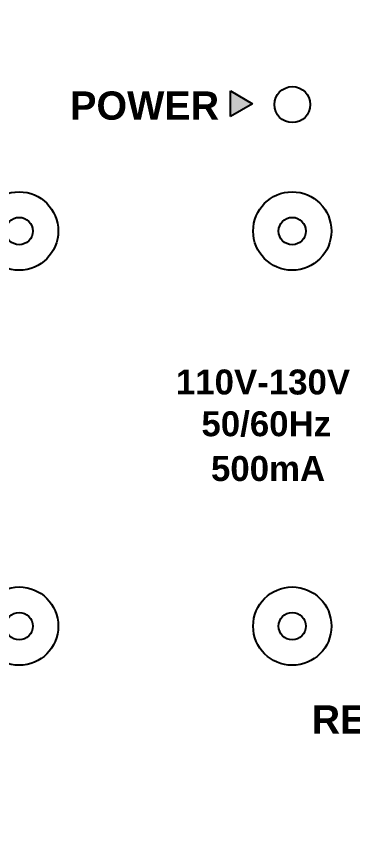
# Model space of a CAD drawing. Header units: millimetres. Extents: x -174 to 283928, y 1291 to 21053.
# Drawn here: x 9382.42 to 9399.7, y 20520.49 to 20562.32 of the extents above; entities that cross this region are included whole.
import ezdxf
from ezdxf.enums import TextEntityAlignment as Align

# ---------------------------------------------------------------- set-up
doc = ezdxf.new("R2010")
doc.units = ezdxf.units.MM
doc.layers.add('Enclosure', color=7, linetype='Continuous')
doc.layers.add('Serigraph', color=7, linetype='Continuous')
doc.styles.get("Standard").update_dxf_attribs({"font": 'arial.ttf'})

# ---------------------------------------------------------------- blocks, each defined once
blk = doc.blocks.new('*U215')
at = {"ltscale": 2}
blk.add_lwpolyline([(0, 20), (0, -20), (840, -20), (840, 20), (0, 20)], dxfattribs=at)
blk.add_lwpolyline([(65.234, 3), (81.234, 3, -0.414214), (83.234, 1), (83.234, -1, -0.414214), (81.234, -3), (65.234, -3, -0.414214), (63.234, -1), (63.234, 1, -0.414214)], format="xyb", close=True, dxfattribs=at)
blk = doc.blocks.new('ZPS640HIC110_SERIGRAFIA')
at = {"layer": 'Serigraph'}
blk.add_hatch(color=256, dxfattribs=at).paths.add_polyline_path([(23.339, 17.318), (24.468, 16.666), (23.339, 16.014)])
for p, q in [((23.339, 17.318), (24.468, 16.666)), ((23.339, 16.014), (23.339, 17.318)), ((24.468, 16.666), (23.339, 16.014))]:
    blk.add_line(p, q, dxfattribs=at)
at = {"layer": 'Serigraph', "attachment_point": 1}
for s, insert, char_height in [('{\\fArial Rounded MT Bold|b0|i0|c0|p34;POWER}', (15.099, 17.296), 1.45), ('{\\fArial Rounded MT Bold|b0|i0|c0|p34;110V-130V}', (20.531, 3.03), 1.28), ('{\\fArial Rounded MT Bold|b0|i0|c0|p34;50/60Hz}', (21.842, 0.887), 1.28), ('{\\fArial Rounded MT Bold|b0|i0|c0|p34;500mA}', (22.332, -1.409), 1.28), ('{\\fArial Rounded MT Bold|b0|i0|c0|p34;RESET}', (27.501, -14.198), 1.45)]:
    blk.add_mtext_dynamic_manual_height_columns(s, width=8.97902, gutter_width=12.5, heights=[0], dxfattribs=dict(at, insert=insert, char_height=char_height))
blk = doc.blocks.new('ZPS640HIC110_ENVOLVENTE')
at = {"layer": 'Enclosure'}
for centre, radius in [((26.511, 16.619), 0.924), ((12.479, 10.134), 2.01), ((26.508, 10.134), 2.01), ((12.479, 10.134), 0.701), ((26.508, 10.134), 0.701), ((12.479, -10.134), 2.01), ((26.508, -10.134), 2.01), ((12.479, -10.134), 0.701), ((26.508, -10.134), 0.701)]:
    blk.add_circle(centre, radius, dxfattribs=at)
blk = doc.blocks.new('ZPS640HIC110_ATT_DEF')
blk.add_wipeout([(0, 45), (80, 45), (80, -45), (0, -45)])
at = {"layer": 'Enclosure'}
blk.add_blockref('ZPS640HIC110_ENVOLVENTE', (0, 0), dxfattribs=at)
at = {"layer": 'Serigraph'}
blk.add_blockref('ZPS640HIC110_SERIGRAFIA', (0, 0), dxfattribs=at)
at = {"color": 3, "flags": 2}
blk.add_attdef('REFERENCE', text='', height=2.5, dxfattribs=at).set_placement((40.498, 27.418), align=Align.CENTER)

msp = doc.modelspace()

# ---------------------------------------------------------------- block references
at = {"color": 1}
msp.add_blockref('*U215', (9321.853, 20541.172), dxfattribs=at)

# ---------------------------------------------------------------- next in the draw order: block references
msp.add_blockref('ZPS640HIC110_ATT_DEF', (9370.087, 20541.172))

doc.saveas('drawing.dxf')
